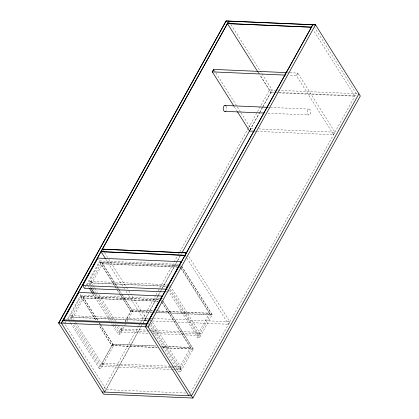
<?xml version="1.0" encoding="UTF-8"?>
<svg xmlns="http://www.w3.org/2000/svg" width="419" height="419" viewBox="0 0 419 419"><rect width="100%" height="100%" fill="white"/><g stroke="black" fill="none" stroke-linecap="round" stroke-linejoin="round"><path stroke-width="0.31" stroke-dasharray="2.1 1.57" d="M66.102 321.562L65.469 322.703L64.877 321.766M67.689 318.702L80.689 295.248L79.505 293.368M84.811 287.811L86.078 285.528M86.393 284.951L99.712 260.927L98.528 259.047M158.581 299.747L80.972 296.385L68.266 319.315L70.052 319.388L82.763 296.463L98.036 320.745M87.288 284.993L100 262.069L178.258 265.457M71.989 319.514L70.596 317.303L71.513 315.659L149.237 319.027M91.012 285.192L89.624 282.982L90.535 281.338L168.915 284.731L169.842 286.208M89.079 285.072L101.786 262.142L117.063 286.423M147.546 320.383L73.037 317.157L83.69 297.935L158.199 301.167M166.573 286.067L92.06 282.835L102.713 263.619L177.227 266.845M100.466 324.605L113.659 345.575L100.953 368.5L99.167 368.421L111.873 345.497L99.376 325.631M125.627 323.987L119.975 334.179L118.189 334.1L122.269 326.741M125.098 321.645L130.896 311.176L117.357 289.655M103.006 364.792L102.079 363.32L112.732 344.099L155.873 345.968M122.034 330.471L121.107 328.999L122.343 326.768M125.119 321.755L131.76 309.777L152.673 310.689M172.638 369.495L101.498 366.416L102.414 364.766L75.677 322.279M147.933 333.283L120.525 332.094L121.437 330.444L117.268 323.824M126.884 321.719L132.687 311.254L121.573 293.593M104.006 388.533L138.569 326.186M138.883 325.615L140.156 323.327M140.47 322.756L155.69 295.295M156.004 294.725L157.911 291.294M158.225 290.723L159.492 288.434M159.812 287.863L178.201 254.684M178.52 254.113L179.468 252.395M179.788 251.824L248.273 128.272M248.587 127.701L269.517 89.949L357.847 93.777M105.399 390.744L141.224 326.108M143.13 322.677L158.351 295.217M158.665 294.646L160.566 291.215M160.886 290.645L162.153 288.356M162.467 287.785L177.054 261.472M177.373 260.901L179.908 256.323M249.981 129.911L259.492 112.753M259.811 112.177L262.661 107.028M262.98 106.457L270.904 92.159L260.147 75.059M104.787 392.079L140.616 327.443M140.931 326.872L142.203 324.584M142.518 324.013L157.738 296.558M158.052 295.987L161.54 289.691M161.86 289.12L180.249 255.946M180.568 255.375L181.516 253.657M250.002 130.105L259.199 113.518M259.513 112.947L262.367 107.798M262.687 107.227L272.198 90.064L261.095 72.419M147.085 320.745L144.482 320.635L145.849 318.162L131.624 295.552M250.117 130.058L250.939 128.575L240.857 112.559M180.788 368.165L179.861 366.688L190.514 347.471L161.755 346.225M199.811 333.843L198.884 332.372L209.542 313.15L157.905 310.914M162.677 300.465L193.232 349.022L180.521 371.946L178.735 371.868L191.441 348.943L161.582 301.491M181.699 266.144L212.255 314.7L199.549 337.625L197.758 337.552L210.469 314.622L180.956 267.72M175.901 369.637L180.474 369.836L181.385 368.191L152.223 321.839M153.155 333.508L199.496 335.514L200.408 333.87L171.245 287.518M188.828 395.725L189.461 394.578M190.729 392.294L356.239 93.704L314.601 27.539M152.296 320.97L228.517 324.275L229.89 321.802L188.602 256.187M333.608 134.688L334.975 132.221L297.741 73.042L296.374 75.514L333.608 134.688L257.386 131.388M287.319 72.592L289.32 72.749M289.922 72.702L297.789 73.115L296.416 75.588L289.204 75.205M270.904 92.159L274.167 92.3M279.389 92.526L356.396 95.862M275.388 92.735L270.826 92.536L259.728 74.891M276.042 92.761L277.996 92.845M278.645 92.877L354.867 96.176L313.58 30.561M267.903 107.327L269.862 107.411M270.512 107.437L308.95 109.102M267.93 113.209L308.976 114.989M250.939 128.575L254.197 128.717M258.753 128.916L334.975 132.221M254.778 131.273L256.732 131.357M99.712 260.927L178.311 264.337M180.757 265.567L179.568 265.515L180.61 267.17M177.452 265.704L99.842 262.341L114.775 286.067M102.561 263.891L178.379 267.175M179.033 267.207L180.343 267.264M89.624 282.982L167.94 286.381M165.688 291.902L167.637 291.991M80.689 295.248L159.938 298.684M160.587 298.71L163.185 298.826M161.734 299.889L160.54 299.836L161.236 300.936M158.534 299.831L80.93 296.469L96.202 320.75M83.643 298.019L158.157 301.251M155.287 310.798L157.251 310.882M131.608 310.055L154.485 311.045M158.403 311.217L209.385 313.422M130.896 311.176L152.296 312.103M152.945 312.129L154.91 312.218M155.564 312.244L212.255 314.7M152.144 312.375L130.744 311.448L119.635 293.792M157.371 312.605L212.103 314.978L181.547 266.416M145.849 318.162L148.457 318.272M151.06 318.388L153.014 318.471M153.668 318.498L229.89 321.802M70.596 317.303L146.959 320.614M149.693 320.86L151.647 320.944M121.107 328.999L147.902 330.162M148.556 330.188L150.521 330.272M151.17 330.303L198.884 332.372M121.437 330.444L147.54 331.576M152.097 331.775L200.408 333.87M112.69 344.182L155.826 346.052M161.708 346.309L190.472 347.555M111.873 345.497L156.8 347.44M162.682 347.697L193.232 349.022M157.408 347.555L111.826 345.575L99.329 325.715M162.635 347.78L193.185 349.106L162.63 300.549M102.079 363.32L170.711 366.295M171.366 366.321L173.325 366.405M173.979 366.436L179.861 366.688M102.414 364.766L181.385 368.191M173.293 369.527L175.252 369.61M185.638 393.053L106.159 389.612L63.484 321.787M229.523 22.244L230.565 23.899M230.911 24.449L260.749 71.869M258.413 72.304L259.801 74.509M257.989 72.136L259.377 74.341M214.099 70.025L215.486 72.236M215.832 72.786L237.034 106.484M237.384 107.034L240.511 112.004M234.273 106.745L237.054 111.161M185.497 255.899L186.539 257.554M186.884 258.104L228.517 324.275M179.761 266.343L180.804 267.998M181.149 268.548L210.312 314.899M169.857 285.313L170.9 286.968M168.595 286.407L169.983 288.612M170.334 289.168L199.496 335.514M169.69 290.173L199.549 337.625M166.856 288.44L167.553 289.545M167.899 290.095L197.758 337.552M160.807 300.407L161.886 302.125M162.232 302.675L191.399 349.027M149.887 319.053L150.814 320.53M150.96 322.934L180.474 369.836M150.662 324.495L180.521 371.946M103.174 250.337L104.216 251.992M104.561 252.547L108.38 258.612M108.725 259.162L128.502 290.592M128.848 291.142L131.278 295.002M147.834 322.761L148.876 324.416M149.222 324.966L178.735 371.868M105.97 259.429L123.663 287.549M124.008 288.099L124.705 289.204M126.093 291.409L128.172 294.714M128.518 295.269L144.482 320.635M117.409 286.973L118.797 289.183M119.143 289.733L121.227 293.043M101.634 262.42L116.561 286.146M116.911 286.696L118.299 288.906M118.645 289.456L121.075 293.321M121.421 293.871L132.535 311.526M100 262.069L114.926 285.795M115.272 286.345L117.011 289.105M115.12 286.617L119.289 293.242M91.133 281.364L92.06 282.835M90.535 281.338L92.966 285.198M93.311 285.753L94.704 287.958M95.05 288.513L97.48 292.373M98.868 294.578L115.88 321.619M91.358 285.742L92.746 287.953M93.097 288.502L95.527 292.362M95.872 292.918L113.58 321.059M115.314 323.819L120.525 332.094M90.116 286.727L90.813 287.827M94.631 293.897L111.643 320.938M113.381 323.693L114.769 325.903M115.115 326.453L119.975 334.179M87.634 285.543L89.027 287.753M92.845 293.819L109.857 320.86M111.59 323.62L112.287 324.72M112.632 325.275L118.189 334.1M99.429 322.949L100.12 324.055M82.716 296.547L97.643 320.273M99.382 323.033L100.073 324.133M100.424 324.688L113.617 345.654M80.972 296.385L96.25 320.666M72.11 315.685L73.037 317.157M71.513 315.659L73.943 319.519M74.42 323.374L101.498 366.416M73.524 324.908L100.953 368.5M69.654 321.52L70.35 322.625M70.696 323.175L99.167 368.421M226.14 106.206A2.949 1.734 -87.5 0 1 226.155 110.37M310.196 114.01A2.949 1.734 -87.5 0 0 309.395 109.16A2.949 1.734 -87.5 0 0 307.289 112.968A2.949 1.734 -87.5 0 0 310.196 114.01"/><path stroke-width="0.63" d="M58.691 322.965L226.103 20.95L315.507 24.826L360.309 96.035L192.897 398.05L103.493 394.174L58.691 322.965L148.137 326.914L315.507 24.826M58.739 323.039L226.103 20.95M61.42 323.159L228.784 21.065L61.373 323.086L104.787 392.079M102.482 249.237L101.11 251.709L185.151 255.349L186.518 252.877L102.435 249.164L186.518 252.877M63.693 319.88L78.913 292.425L162.059 296.029L146.839 323.484L63.693 319.88L64.285 320.823M165.039 291.875L84.491 288.387L82.716 285.559L97.936 258.104L181.081 261.707L181.673 262.65M233.928 106.19L212.333 71.869L213.7 69.402L286.711 72.634M212.381 71.948L213.7 69.402M181.836 253.086L249.687 130.676M181.081 261.707L165.861 289.162L82.716 285.559M145.456 326.799L312.82 24.711L145.414 326.726L188.828 395.725M358.921 93.825L191.509 395.84L102.105 391.964M226.15 21.023L315.549 24.899M227.459 23.611L311.453 27.177L227.412 23.537L257.643 71.581M212.333 71.869L285.344 75.106M224.909 105.462L267.254 107.295M224.935 111.344L264.022 113.041M254.129 131.247L249.567 131.047L237.405 111.716M185.151 255.349L101.063 251.636L105.619 258.874M146.781 324.254L62.787 320.687M148.096 326.841L192.897 398.05M91.159 288.382L94.285 293.347M89.373 288.303L92.499 293.269M225.385 111.203A2.949 1.734 -87.5 0 1 223.201 108.181A2.949 1.734 -87.5 0 1 225.778 105.771"/></g></svg>
